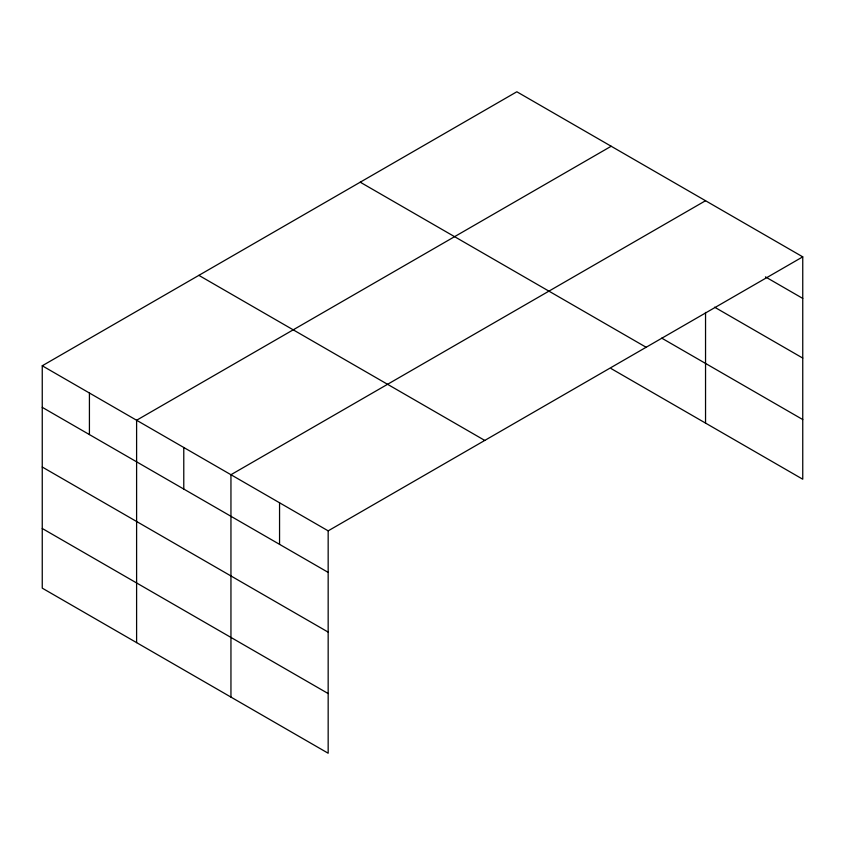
<?xml version="1.0" encoding="UTF-8"?>
<svg xmlns="http://www.w3.org/2000/svg" width="845" height="845" viewBox="0 0 845 845"><rect width="100%" height="100%" fill="white"/><g stroke="black" fill="none" stroke-linecap="round" stroke-linejoin="round"><path stroke-width="1.27" d="M42.25 365.779L328.166 530.85L328.166 753.222L42.25 588.152L42.25 365.779L516.834 91.778L802.75 256.848L802.75 479.221L611.188 368.621M611.188 146.248L136.605 420.25L136.605 642.622M705.543 200.719L230.949 474.721L230.949 697.104M328.166 530.85L802.75 256.848M765.443 276.885L802.75 298.422M714.585 307.179L802.75 358.079M661.73 338.137L802.75 419.553M360.224 182.193L646.14 347.263M198.86 275.354L484.776 440.425M42.25 407.353L328.166 572.414M42.25 467.01L328.166 632.081M42.25 528.484L328.166 693.555M705.543 312.418L705.543 423.102M279.558 502.786L279.558 544.36M183.777 447.491L183.777 489.054M89.422 393.009L89.422 434.583"/></g></svg>
